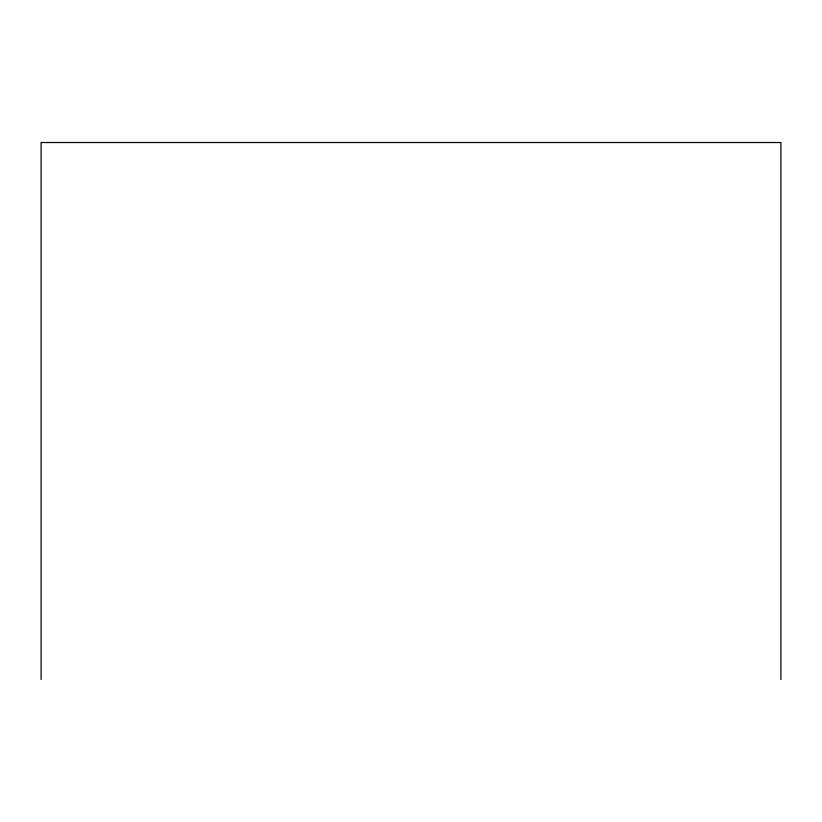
<?xml version="1.0" encoding="UTF-8"?>
<svg xmlns="http://www.w3.org/2000/svg" width="822" height="822" viewBox="0 0 822 822"><rect width="100%" height="100%" fill="white"/><g stroke="black" fill="none" stroke-linecap="round" stroke-linejoin="round"><path stroke-width="1.23" d="M780.9 679.475L780.9 142.525L41.1 142.525L41.1 679.475"/></g></svg>
